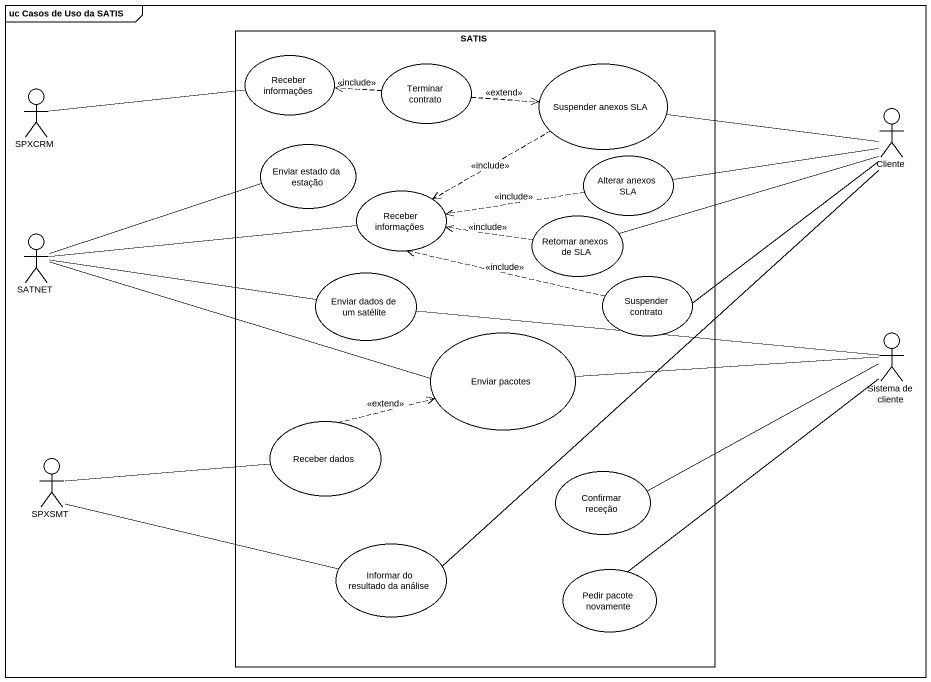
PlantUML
@startuml
mainframe uc Casos de Uso da SATIS
rectangle SATIS {
  usecase "Receber informações" as Receber_informações
  usecase "Terminar contrato" as Terminar_contrato
  usecase "Suspender anexos SLA" as Suspender_anexos_SLA
  usecase "Enviar estado da estação" as Enviar_estado_da_estação
  usecase "Alterar anexos SLA" as Alterar_anexos_SLA
  usecase "Receber informações" as Receber_informações_2
  usecase "Retomar anexos de SLA" as Retomar_anexos_de_SLA
  usecase "Enviar dados de um satélite" as Enviar_dados_de_um_satélite
  usecase "Suspender contrato" as Suspender_contrato
  usecase "Enviar pacotes" as Enviar_pacotes
  usecase "Receber dados" as Receber_dados
  usecase "Confirmar receção" as Confirmar_receção
  usecase "Informar do resultado da análise" as Informar_do_resultado_da
  usecase "Pedir pacote novamente" as Pedir_pacote_novamente
}
actor SPXCRM
actor Cliente
actor SATNET
actor "Sistema de cliente" as Sistema_de_cliente
actor SPXSMT
Terminar_contrato .left.> Receber_informações : <<include>>
Terminar_contrato .right.> Suspender_anexos_SLA : <<extend>>
Suspender_anexos_SLA -right- Cliente
Suspender_anexos_SLA .left.> Receber_informações_2 : <<include>>
SPXCRM -right- Receber_informações
Cliente -left- Retomar_anexos_de_SLA
Cliente -- Informar_do_resultado_da
Alterar_anexos_SLA -right- Cliente
Alterar_anexos_SLA .left.> Receber_informações_2 : <<include>>
Retomar_anexos_de_SLA .left.> Receber_informações_2 : <<include>>
SATNET -right- Enviar_estado_da_estação
SATNET -right- Receber_informações_2
SATNET -right- Enviar_dados_de_um_satélite
SATNET -right- Enviar_pacotes
Suspender_contrato -up- Cliente
Suspender_contrato .left.> Receber_informações_2 : <<include>>
Sistema_de_cliente -left- Enviar_dados_de_um_satélite
Sistema_de_cliente -left- Enviar_pacotes
Sistema_de_cliente -left- Confirmar_receção
Sistema_de_cliente -- Pedir_pacote_novamente
Receber_dados .right.> Enviar_pacotes : <<extend>>
SPXSMT -right- Receber_dados
SPXSMT -right- Informar_do_resultado_da
@enduml
